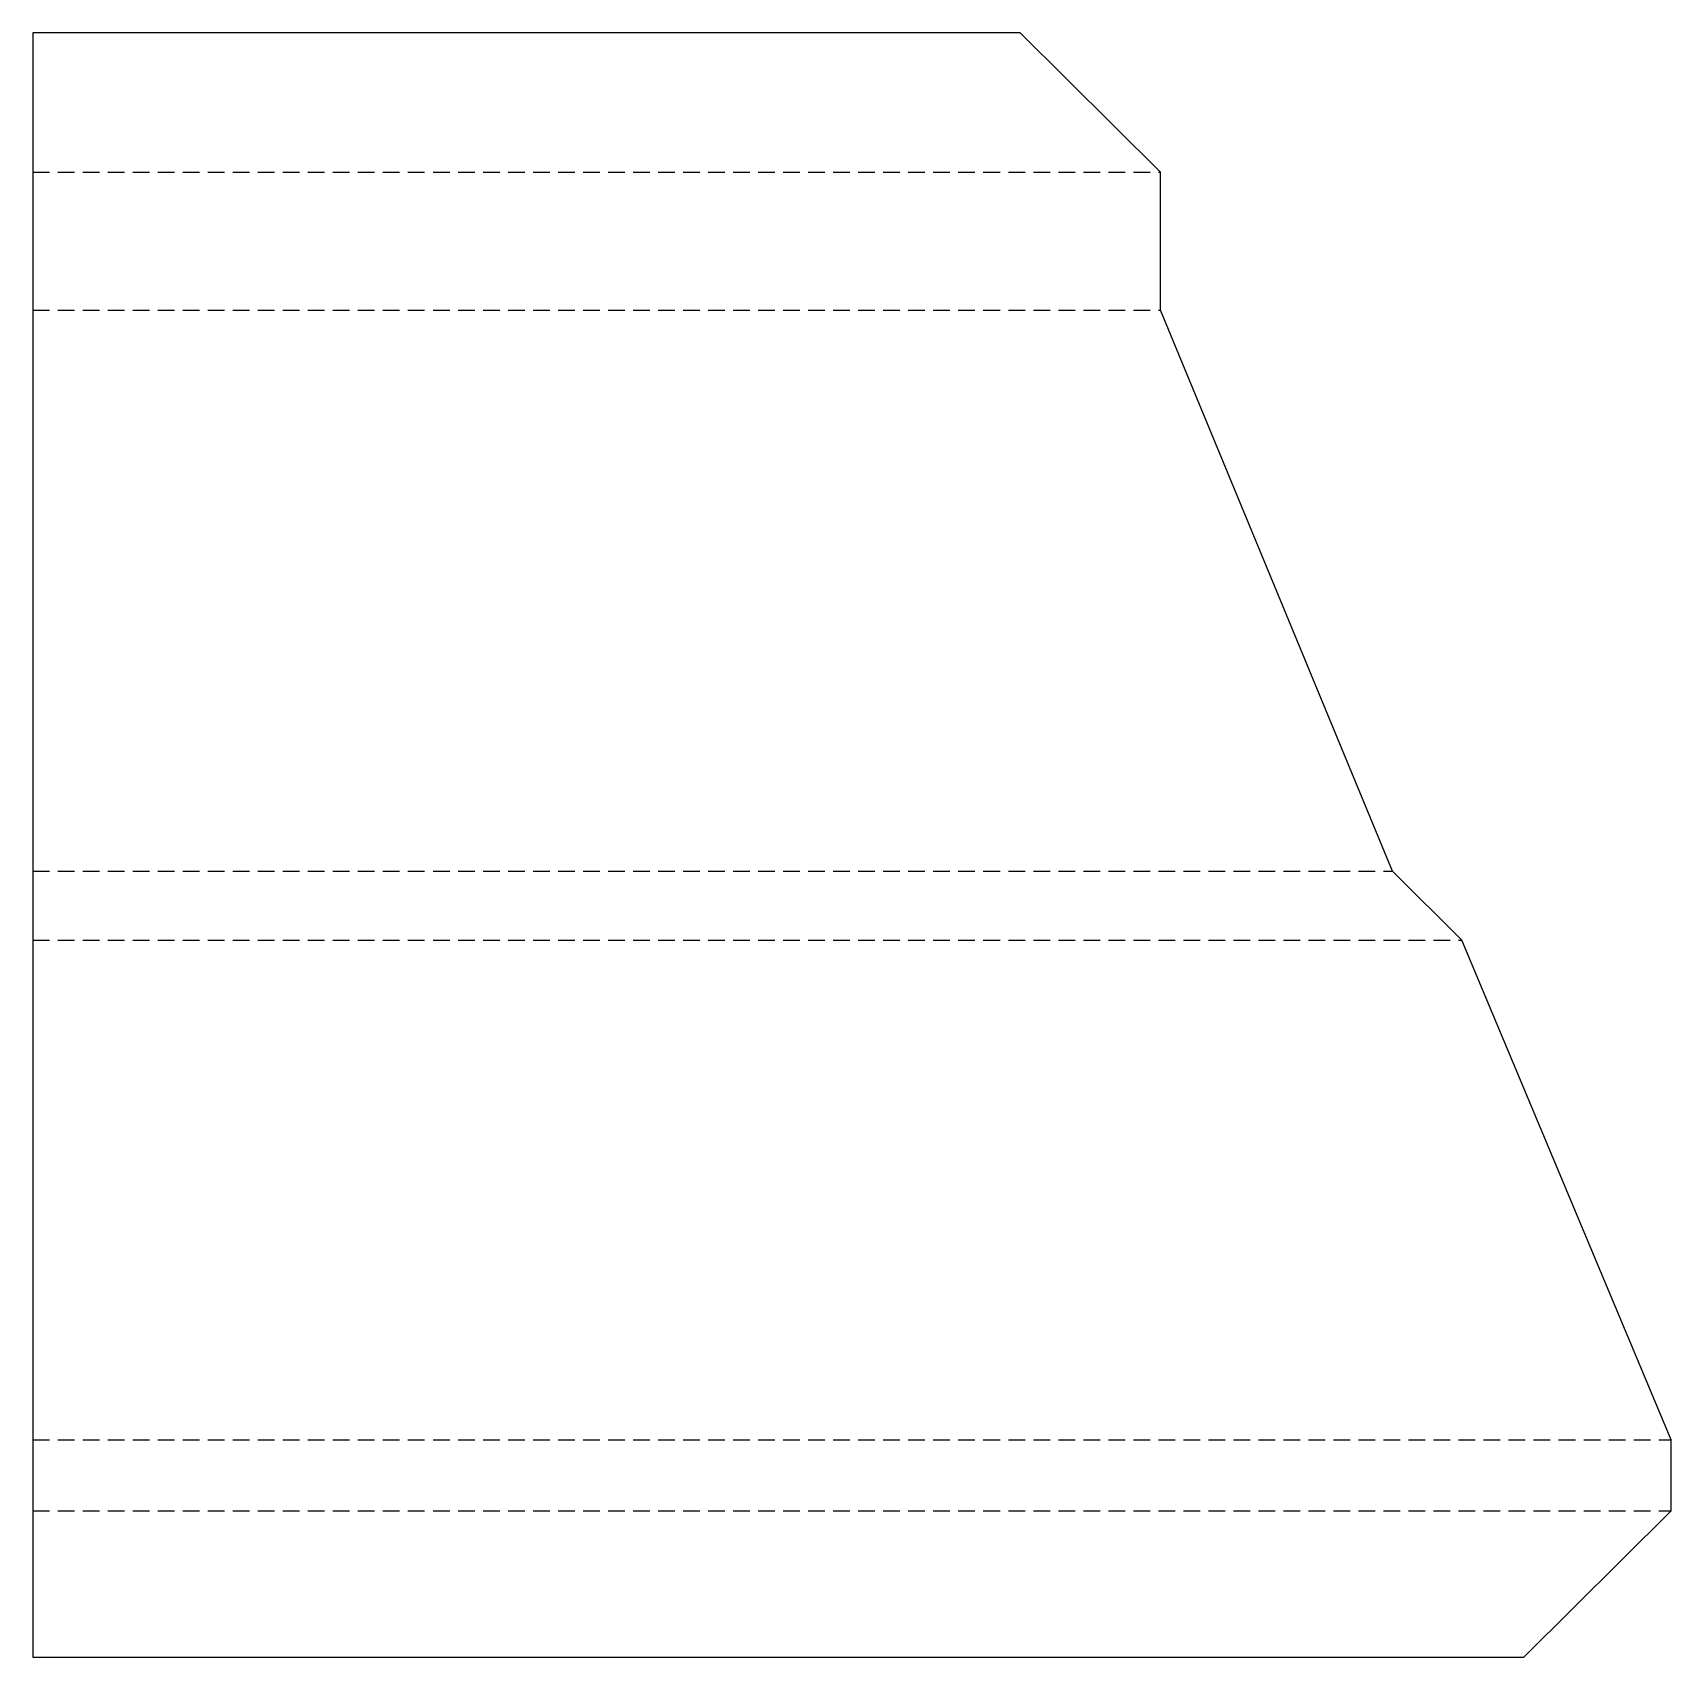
# Model space of a CAD drawing. Extents: x 0 to 1179, y 0 to 1169.
import ezdxf

# ---------------------------------------------------------------- set-up
doc = ezdxf.new("R2010")
doc.units = 0
doc.layers.add('BEND', color=1, linetype='CONTINUOUS')
doc.layers.add('CUT', color=7, linetype='CONTINUOUS')

msp = doc.modelspace()

# ---------------------------------------------------------------- linework, layer by layer
at = {"layer": 'BEND', "color": 1}
for p, q in [((0, 1068.96545), (12, 1068.96545)), ((18, 1068.96545), (30, 1068.96545)), ((36, 1068.96545), (48, 1068.96545)), ((54, 1068.96545), (66, 1068.96545)), ((72, 1068.96545), (84, 1068.96545)), ((90, 1068.96545), (102, 1068.96545)), ((108, 1068.96545), (120, 1068.96545)), ((126, 1068.96545), (138, 1068.96545)), ((144, 1068.96545), (156, 1068.96545)), ((162, 1068.96545), (174, 1068.96545)), ((180, 1068.96545), (192, 1068.96545)), ((198, 1068.96545), (210, 1068.96545)), ((216, 1068.96545), (228, 1068.96545)), ((234, 1068.96545), (246, 1068.96545)), ((252, 1068.96545), (264, 1068.96545)), ((270, 1068.96545), (282, 1068.96545)), ((288, 1068.96545), (300, 1068.96545)), ((306, 1068.96545), (318, 1068.96545)), ((324, 1068.96545), (336, 1068.96545)), ((342, 1068.96545), (354, 1068.96545)), ((360, 1068.96545), (372, 1068.96545)), ((378, 1068.96545), (390, 1068.96545)), ((396, 1068.96545), (408, 1068.96545)), ((414, 1068.96545), (426, 1068.96545)), ((432, 1068.96545), (444, 1068.96545)), ((450, 1068.96545), (462, 1068.96545)), ((468, 1068.96545), (480, 1068.96545)), ((486, 1068.96545), (498, 1068.96545)), ((504, 1068.96545), (516, 1068.96545)), ((522, 1068.96545), (534, 1068.96545)), ((540, 1068.96545), (552, 1068.96545)), ((558, 1068.96545), (570, 1068.96545)), ((576, 1068.96545), (588, 1068.96545)), ((594, 1068.96545), (606, 1068.96545)), ((612, 1068.96545), (624, 1068.96545)), ((630, 1068.96545), (642, 1068.96545)), ((648, 1068.96545), (660, 1068.96545)), ((666, 1068.96545), (678, 1068.96545)), ((684, 1068.96545), (696, 1068.96545)), ((702, 1068.96545), (714, 1068.96545)), ((720, 1068.96545), (732, 1068.96545)), ((738, 1068.96545), (750, 1068.96545)), ((756, 1068.96545), (768, 1068.96545)), ((774, 1068.96545), (786, 1068.96545)), ((792, 1068.96545), (804, 1068.96545)), ((810, 1068.96545), (811.5, 1068.96545)), ((0, 969.791565), (12, 969.791565)), ((18, 969.791565), (30, 969.791565)), ((36, 969.791565), (48, 969.791565)), ((54, 969.791565), (66, 969.791565)), ((72, 969.791565), (84, 969.791565)), ((90, 969.791565), (102, 969.791565)), ((108, 969.791565), (120, 969.791565)), ((126, 969.791565), (138, 969.791565)), ((144, 969.791565), (156, 969.791565)), ((162, 969.791565), (174, 969.791565)), ((180, 969.791565), (192, 969.791565)), ((198, 969.791565), (210, 969.791565)), ((216, 969.791565), (228, 969.791565)), ((234, 969.791565), (246, 969.791565)), ((252, 969.791565), (264, 969.791565)), ((270, 969.791565), (282, 969.791565)), ((288, 969.791565), (300, 969.791565)), ((306, 969.791565), (318, 969.791565)), ((324, 969.791565), (336, 969.791565)), ((342, 969.791565), (354, 969.791565)), ((360, 969.791565), (372, 969.791565)), ((378, 969.791565), (390, 969.791565)), ((396, 969.791565), (408, 969.791565)), ((414, 969.791565), (426, 969.791565)), ((432, 969.791565), (444, 969.791565)), ((450, 969.791565), (462, 969.791565)), ((468, 969.791565), (480, 969.791565)), ((486, 969.791565), (498, 969.791565)), ((504, 969.791565), (516, 969.791565)), ((522, 969.791565), (534, 969.791565)), ((540, 969.791565), (552, 969.791565)), ((558, 969.791565), (570, 969.791565)), ((576, 969.791565), (588, 969.791565)), ((594, 969.791565), (606, 969.791565)), ((612, 969.791565), (624, 969.791565)), ((630, 969.791565), (642, 969.791565)), ((648, 969.791565), (660, 969.791565)), ((666, 969.791565), (678, 969.791565)), ((684, 969.791565), (696, 969.791565)), ((702, 969.791565), (714, 969.791565)), ((720, 969.791565), (732, 969.791565)), ((738, 969.791565), (750, 969.791565)), ((756, 969.791565), (768, 969.791565)), ((774, 969.791565), (786, 969.791565)), ((792, 969.791565), (804, 969.791565)), ((810, 969.791565), (811.5, 969.791565)), ((0, 565.863293), (12, 565.863293)), ((18, 565.863293), (30, 565.863293)), ((36, 565.863293), (48, 565.863293)), ((54, 565.863293), (66, 565.863293)), ((72, 565.863293), (84, 565.863293)), ((90, 565.863293), (102, 565.863293)), ((108, 565.863293), (120, 565.863293)), ((126, 565.863293), (138, 565.863293)), ((144, 565.863293), (156, 565.863293)), ((162, 565.863293), (174, 565.863293)), ((180, 565.863293), (192, 565.863293)), ((198, 565.863293), (210, 565.863293)), ((216, 565.863293), (228, 565.863293)), ((234, 565.863293), (246, 565.863293)), ((252, 565.863293), (264, 565.863293)), ((270, 565.863293), (282, 565.863293)), ((288, 565.863293), (300, 565.863293)), ((306, 565.863293), (318, 565.863293)), ((324, 565.863293), (336, 565.863293)), ((342, 565.863293), (354, 565.863293)), ((360, 565.863293), (372, 565.863293)), ((378, 565.863293), (390, 565.863293)), ((396, 565.863293), (408, 565.863293)), ((414, 565.863293), (426, 565.863293)), ((432, 565.863293), (444, 565.863293)), ((450, 565.863293), (462, 565.863293)), ((468, 565.863293), (480, 565.863293)), ((486, 565.863293), (498, 565.863293)), ((504, 565.863293), (516, 565.863293)), ((522, 565.863293), (534, 565.863293)), ((540, 565.863293), (552, 565.863293)), ((558, 565.863293), (570, 565.863293)), ((576, 565.863293), (588, 565.863293)), ((594, 565.863293), (606, 565.863293)), ((612, 565.863293), (624, 565.863293)), ((630, 565.863293), (642, 565.863293)), ((648, 565.863293), (660, 565.863293)), ((666, 565.863293), (678, 565.863293)), ((684, 565.863293), (696, 565.863293)), ((702, 565.863293), (714, 565.863293)), ((720, 565.863293), (732, 565.863293)), ((738, 565.863293), (750, 565.863293)), ((756, 565.863293), (768, 565.863293)), ((774, 565.863293), (786, 565.863293)), ((792, 565.863293), (804, 565.863293)), ((810, 565.863293), (822, 565.863293)), ((828, 565.863293), (840, 565.863293)), ((846, 565.863293), (858, 565.863293)), ((864, 565.863293), (876, 565.863293)), ((882, 565.863293), (894, 565.863293)), ((900, 565.863293), (912, 565.863293)), ((918, 565.863293), (930, 565.863293)), ((936, 565.863293), (948, 565.863293)), ((954, 565.863293), (966, 565.863293)), ((972, 565.863293), (978.3545, 565.863293)), ((0, 516.267849), (12, 516.267849)), ((18, 516.267849), (30, 516.267849)), ((36, 516.267849), (48, 516.267849)), ((54, 516.267849), (66, 516.267849)), ((72, 516.267849), (84, 516.267849)), ((90, 516.267849), (102, 516.267849)), ((108, 516.267849), (120, 516.267849)), ((126, 516.267849), (138, 516.267849)), ((144, 516.267849), (156, 516.267849)), ((162, 516.267849), (174, 516.267849)), ((180, 516.267849), (192, 516.267849)), ((198, 516.267849), (210, 516.267849)), ((216, 516.267849), (228, 516.267849)), ((234, 516.267849), (246, 516.267849)), ((252, 516.267849), (264, 516.267849)), ((270, 516.267849), (282, 516.267849)), ((288, 516.267849), (300, 516.267849)), ((306, 516.267849), (318, 516.267849)), ((324, 516.267849), (336, 516.267849)), ((342, 516.267849), (354, 516.267849)), ((360, 516.267849), (372, 516.267849)), ((378, 516.267849), (390, 516.267849)), ((396, 516.267849), (408, 516.267849)), ((414, 516.267849), (426, 516.267849)), ((432, 516.267849), (444, 516.267849)), ((450, 516.267849), (462, 516.267849)), ((468, 516.267849), (480, 516.267849)), ((486, 516.267849), (498, 516.267849)), ((504, 516.267849), (516, 516.267849)), ((522, 516.267849), (534, 516.267849)), ((540, 516.267849), (552, 516.267849)), ((558, 516.267849), (570, 516.267849)), ((576, 516.267849), (588, 516.267849)), ((594, 516.267849), (606, 516.267849)), ((612, 516.267849), (624, 516.267849)), ((630, 516.267849), (642, 516.267849)), ((648, 516.267849), (660, 516.267849)), ((666, 516.267849), (678, 516.267849)), ((684, 516.267849), (696, 516.267849)), ((702, 516.267849), (714, 516.267849)), ((720, 516.267849), (732, 516.267849)), ((738, 516.267849), (750, 516.267849)), ((756, 516.267849), (768, 516.267849)), ((774, 516.267849), (786, 516.267849)), ((792, 516.267849), (804, 516.267849)), ((810, 516.267849), (822, 516.267849)), ((828, 516.267849), (840, 516.267849)), ((846, 516.267849), (858, 516.267849)), ((864, 516.267849), (876, 516.267849)), ((882, 516.267849), (894, 516.267849)), ((900, 516.267849), (912, 516.267849)), ((918, 516.267849), (930, 516.267849)), ((936, 516.267849), (948, 516.267849)), ((954, 516.267849), (966, 516.267849)), ((972, 516.267849), (984, 516.267849)), ((990, 516.267849), (1002, 516.267849)), ((1008, 516.267849), (1020, 516.267849)), ((1026, 516.267849), (1028.3505, 516.267849)), ((0, 156.615665), (12, 156.615665)), ((18, 156.615665), (30, 156.615665)), ((36, 156.615665), (48, 156.615665)), ((54, 156.615665), (66, 156.615665)), ((72, 156.615665), (84, 156.615665)), ((90, 156.615665), (102, 156.615665)), ((108, 156.615665), (120, 156.615665)), ((126, 156.615665), (138, 156.615665)), ((144, 156.615665), (156, 156.615665)), ((162, 156.615665), (174, 156.615665)), ((180, 156.615665), (192, 156.615665)), ((198, 156.615665), (210, 156.615665)), ((216, 156.615665), (228, 156.615665)), ((234, 156.615665), (246, 156.615665)), ((252, 156.615665), (264, 156.615665)), ((270, 156.615665), (282, 156.615665)), ((288, 156.615665), (300, 156.615665)), ((306, 156.615665), (318, 156.615665)), ((324, 156.615665), (336, 156.615665)), ((342, 156.615665), (354, 156.615665)), ((360, 156.615665), (372, 156.615665)), ((378, 156.615665), (390, 156.615665)), ((396, 156.615665), (408, 156.615665)), ((414, 156.615665), (426, 156.615665)), ((432, 156.615665), (444, 156.615665)), ((450, 156.615665), (462, 156.615665)), ((468, 156.615665), (480, 156.615665)), ((486, 156.615665), (498, 156.615665)), ((504, 156.615665), (516, 156.615665)), ((522, 156.615665), (534, 156.615665)), ((540, 156.615665), (552, 156.615665)), ((558, 156.615665), (570, 156.615665)), ((576, 156.615665), (588, 156.615665)), ((594, 156.615665), (606, 156.615665)), ((612, 156.615665), (624, 156.615665)), ((630, 156.615665), (642, 156.615665)), ((648, 156.615665), (660, 156.615665)), ((666, 156.615665), (678, 156.615665)), ((684, 156.615665), (696, 156.615665)), ((702, 156.615665), (714, 156.615665)), ((720, 156.615665), (732, 156.615665)), ((738, 156.615665), (750, 156.615665)), ((756, 156.615665), (768, 156.615665)), ((774, 156.615665), (786, 156.615665)), ((792, 156.615665), (804, 156.615665)), ((810, 156.615665), (822, 156.615665)), ((828, 156.615665), (840, 156.615665)), ((846, 156.615665), (858, 156.615665)), ((864, 156.615665), (876, 156.615665)), ((882, 156.615665), (894, 156.615665)), ((900, 156.615665), (912, 156.615665)), ((918, 156.615665), (930, 156.615665)), ((936, 156.615665), (948, 156.615665)), ((954, 156.615665), (966, 156.615665)), ((972, 156.615665), (984, 156.615665)), ((990, 156.615665), (1002, 156.615665)), ((1008, 156.615665), (1020, 156.615665)), ((1026, 156.615665), (1038, 156.615665)), ((1044, 156.615665), (1056, 156.615665)), ((1062, 156.615665), (1074, 156.615665)), ((1080, 156.615665), (1092, 156.615665)), ((1098, 156.615665), (1110, 156.615665)), ((1116, 156.615665), (1128, 156.615665)), ((1134, 156.615665), (1146, 156.615665)), ((1152, 156.615665), (1164, 156.615665)), ((1170, 156.615665), (1179.003, 156.615665)), ((0, 105.402285), (12, 105.402285)), ((18, 105.402285), (30, 105.402285)), ((36, 105.402285), (48, 105.402285)), ((54, 105.402285), (66, 105.402285)), ((72, 105.402285), (84, 105.402285)), ((90, 105.402285), (102, 105.402285)), ((108, 105.402285), (120, 105.402285)), ((126, 105.402285), (138, 105.402285)), ((144, 105.402285), (156, 105.402285)), ((162, 105.402285), (174, 105.402285)), ((180, 105.402285), (192, 105.402285)), ((198, 105.402285), (210, 105.402285)), ((216, 105.402285), (228, 105.402285)), ((234, 105.402285), (246, 105.402285)), ((252, 105.402285), (264, 105.402285)), ((270, 105.402285), (282, 105.402285)), ((288, 105.402285), (300, 105.402285)), ((306, 105.402285), (318, 105.402285)), ((324, 105.402285), (336, 105.402285)), ((342, 105.402285), (354, 105.402285)), ((360, 105.402285), (372, 105.402285)), ((378, 105.402285), (390, 105.402285)), ((396, 105.402285), (408, 105.402285)), ((414, 105.402285), (426, 105.402285)), ((432, 105.402285), (444, 105.402285)), ((450, 105.402285), (462, 105.402285)), ((468, 105.402285), (480, 105.402285)), ((486, 105.402285), (498, 105.402285)), ((504, 105.402285), (516, 105.402285)), ((522, 105.402285), (534, 105.402285)), ((540, 105.402285), (552, 105.402285)), ((558, 105.402285), (570, 105.402285)), ((576, 105.402285), (588, 105.402285)), ((594, 105.402285), (606, 105.402285)), ((612, 105.402285), (624, 105.402285)), ((630, 105.402285), (642, 105.402285)), ((648, 105.402285), (660, 105.402285)), ((666, 105.402285), (678, 105.402285)), ((684, 105.402285), (696, 105.402285)), ((702, 105.402285), (714, 105.402285)), ((720, 105.402285), (732, 105.402285)), ((738, 105.402285), (750, 105.402285)), ((756, 105.402285), (768, 105.402285)), ((774, 105.402285), (786, 105.402285)), ((792, 105.402285), (804, 105.402285)), ((810, 105.402285), (822, 105.402285)), ((828, 105.402285), (840, 105.402285)), ((846, 105.402285), (858, 105.402285)), ((864, 105.402285), (876, 105.402285)), ((882, 105.402285), (894, 105.402285)), ((900, 105.402285), (912, 105.402285)), ((918, 105.402285), (930, 105.402285)), ((936, 105.402285), (948, 105.402285)), ((954, 105.402285), (966, 105.402285)), ((972, 105.402285), (984, 105.402285)), ((990, 105.402285), (1002, 105.402285)), ((1008, 105.402285), (1020, 105.402285)), ((1026, 105.402285), (1038, 105.402285)), ((1044, 105.402285), (1056, 105.402285)), ((1062, 105.402285), (1074, 105.402285)), ((1080, 105.402285), (1092, 105.402285)), ((1098, 105.402285), (1110, 105.402285)), ((1116, 105.402285), (1128, 105.402285)), ((1134, 105.402285), (1146, 105.402285)), ((1152, 105.402285), (1164, 105.402285)), ((1170, 105.402285), (1179, 105.402285))]:
    msp.add_line(p, q, dxfattribs=at)
at = {"layer": 'CUT', "color": 7}
for p, q in [((710.5, 1169.364565), (0, 1169.364565)), ((0, 1169.364565), (0, 0)), ((811.5, 1068.96545), (710.5, 1169.364565)), ((811.5, 969.791565), (811.5, 1068.96545)), ((978.3545, 565.863293), (811.5, 969.791565)), ((1028.3505, 516.267849), (978.3545, 565.863293)), ((1179.003, 156.615665), (1028.3505, 516.267849)), ((1179, 105.402285), (1179.003, 156.615665)), ((1073, 0), (1179, 105.402285)), ((0, 0), (1073, 0))]:
    msp.add_line(p, q, dxfattribs=at)

doc.saveas('drawing.dxf')
